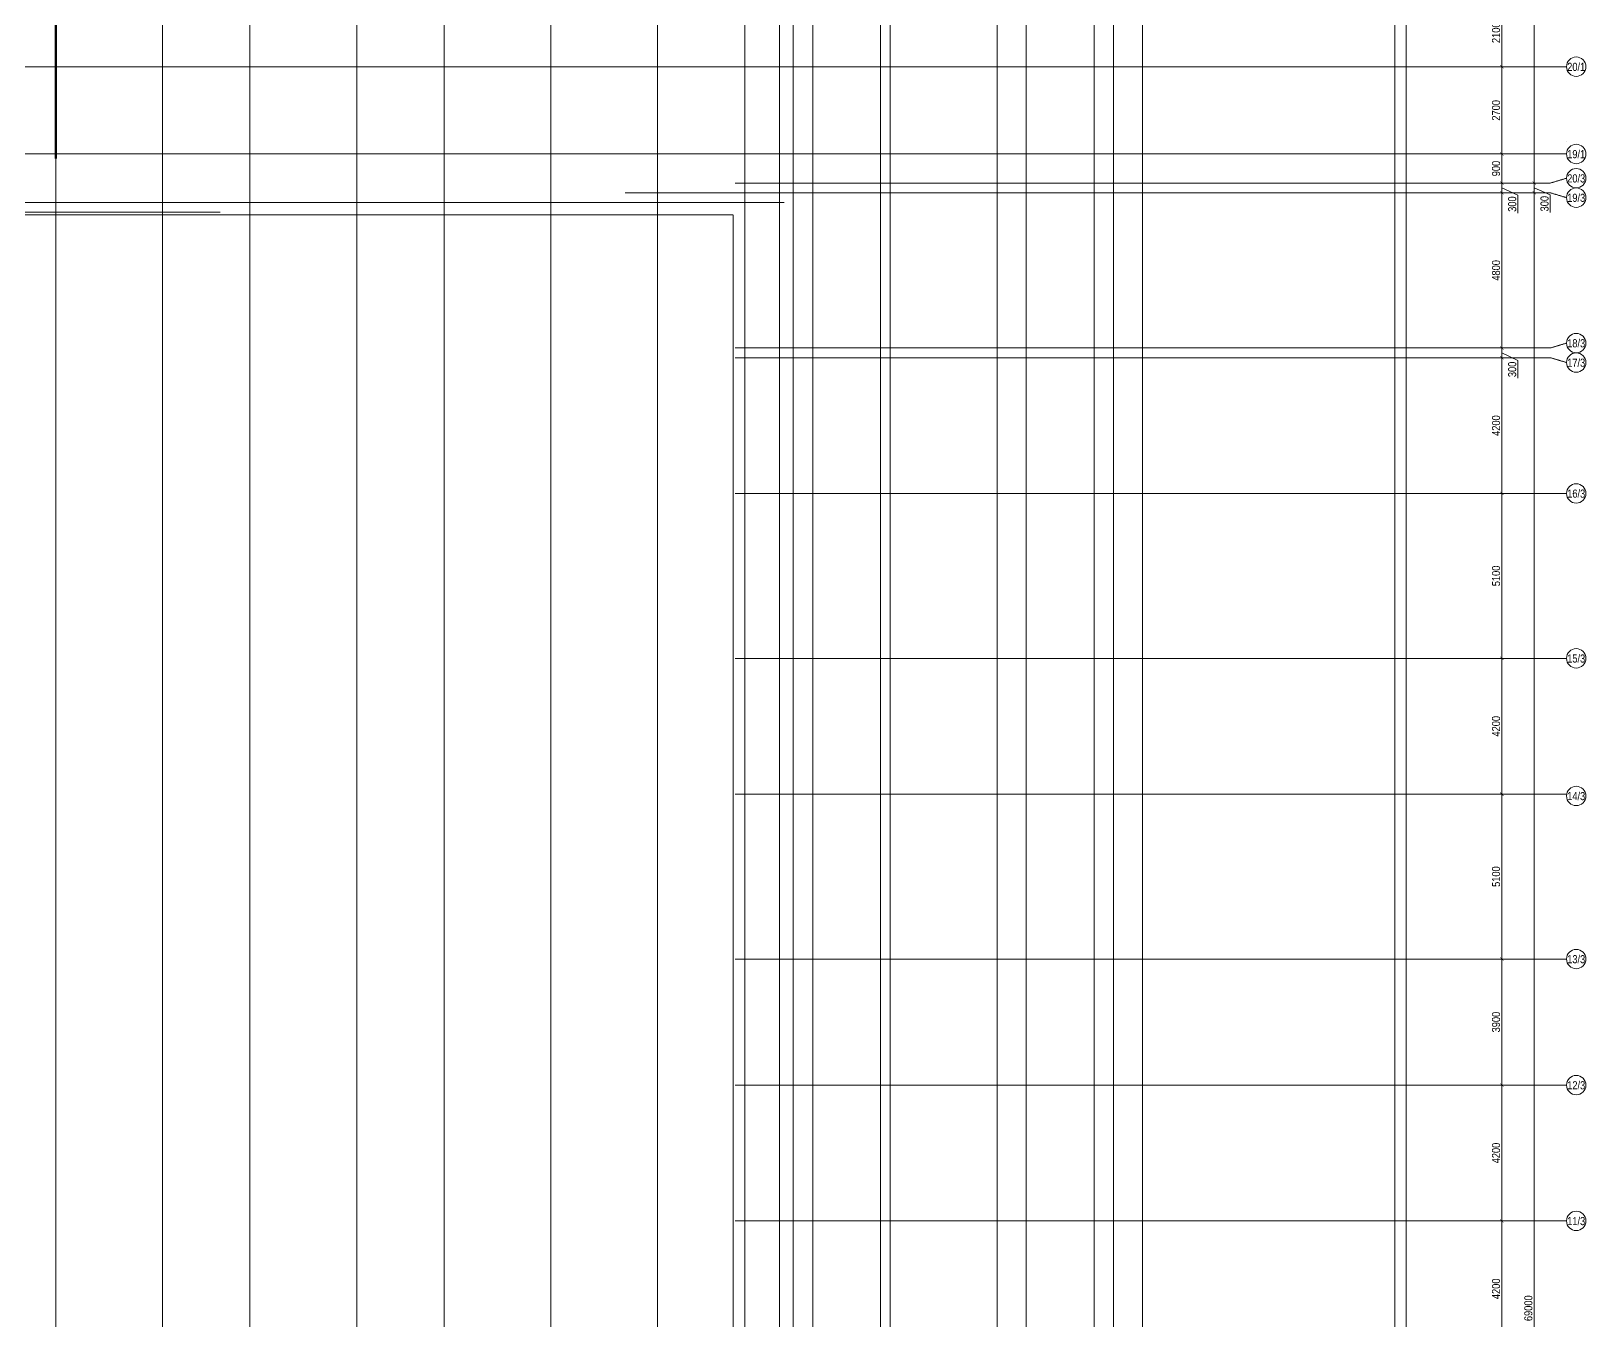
# Model space of a CAD drawing. Header units: millimetres. Extents: x -65509 to 912790, y 446 to 713294.
# Drawn here: x 181755 to 229833, y 591868 to 631762 of the extents above; entities that cross this region are included whole.
import ezdxf
from ezdxf.enums import TextEntityAlignment as Align

# ---------------------------------------------------------------- set-up
doc = ezdxf.new("R2010")
doc.units = ezdxf.units.MM
doc.linetypes.add('CENTER2', pattern=[28.575, 19.05, -3.175, 3.175, -3.175])
doc.linetypes.add('DASHED', pattern=[19.05, 12.7, -6.35])
doc.layers.get('Defpoints').update_dxf_attribs({"color": 250})
doc.layers.add('АР_Делит', color=250, linetype='Continuous', lineweight=0, plot=False)
for name, color, linetype, lineweight in [('АР_Разрезы марка', 7, 'Continuous', 13), ('РД_Оси_100', 250, 'Continuous', 0), ('РД_Оси_размер', 250, 'Continuous', 0)]:
    doc.layers.add(name, color=color, linetype=linetype, lineweight=lineweight)
doc.styles.add('style1', font='ARIALN.TTF')
doc.styles.add('ккк', font='isocpeur.ttf', dxfattribs={"width": 0.85, "oblique": 15})
doc.dimstyles.new('Dim100_ареал', dxfattribs={"dimscale": 100, "dimtxt": 2.5, "dimasz": 1, "dimexe": 1, "dimexo": 1, "dimgap": 0.5, "dimtad": 1, "dimzin": 12, "dimdsep": 46, "dimtxsty": 'style1', "dimblk": 'ARCHTICK', "dimcen": 1, "dimdle": 1, "dimclrd": 256, "dimclre": 256, "dimaunit": 1, "dimadec": 0, "dimazin": 3, "dimtfac": 1, "dimtmove": 1, "dimatfit": 3, "dimldrblk": 'OPEN30', "dimfxl": 4, "dimfxlon": 1, "dimtolj": 1, "dimtzin": 0, "dimlwd": 9, "dimlwe": 9, "dimarcsym": 0})

# ---------------------------------------------------------------- blocks, each defined once
blk = doc.blocks.new('A-iden')
at = {"linetype": 'Continuous', "lineweight": 5}
blk.add_circle((0, -4), 3, dxfattribs=at)
at = {"color": 0, "linetype": 'Continuous', "lineweight": 20, "style": 'ккк', "width": 0.85}
blk.add_attdef('ID', text='', height=8, dxfattribs=at).set_placement((0.31, -3.85), align=Align.MIDDLE_CENTER)
blk = doc.blocks.new('_ArchTick')
at = {"color": 0, "linetype": 'ByBlock', "const_width": 0.15}
blk.add_lwpolyline([(-0.5, -0.5), (0.5, 0.5)], dxfattribs=at)
blk = doc.blocks.new('*D243')
at = {"layer": 'Defpoints', "color": 0, "transparency": 16777216}
for p in [(116910, 69000), (118910, 69000), (116910, 0)]:
    blk.add_point(p, dxfattribs=at)
at = {"layer": 'РД_Оси_размер', "color": 0, "lineweight": 5, "transparency": 16777216}
for p, q in [((118710, 69000), (119010, 69000)), ((118910, -100), (118910, 69100)), ((118710, 0), (119010, 0))]:
    blk.add_line(p, q, dxfattribs=at)
at = {"layer": 'РД_Оси_размер', "color": 0, "lineweight": 5, "transparency": 16777216, "xscale": 100, "yscale": 100, "zscale": 100}
for p, rotation in [((118910, 69000), 90), ((118910, 0), 270)]:
    blk.add_blockref('_ArchTick', p, dxfattribs=dict(at, rotation=rotation))
at = {"layer": 'РД_Оси_размер', "color": 0, "transparency": 16777216, "insert": (118732, 34500), "char_height": 250, "attachment_point": 5, "rotation": 90, "style": 'style1'}
blk.add_mtext('\\A1;69000', dxfattribs=at)
blk = doc.blocks.new('_Open30')
at = {"color": 0, "linetype": 'ByBlock', "lineweight": -2}
for p, q in [((-1, 0.27), (0, 0)), ((0, 0), (-1, -0.27)), ((0, 0), (-1, 0))]:
    blk.add_line(p, q, dxfattribs=at)
blk = doc.blocks.new('*D244')
at = {"layer": 'Defpoints', "color": 0, "transparency": 16777216}
for p in [(116910, 69300), (118910, 69300), (116910, 69000)]:
    blk.add_point(p, dxfattribs=at)
at = {"layer": 'РД_Оси_размер', "color": 0, "lineweight": 5, "transparency": 16777216}
for p, q in [((118710, 69300), (119010, 69300)), ((118910, 68900), (118910, 69400)), ((118710, 69000), (119010, 69000)), ((118910, 69150), (119410, 68939)), ((119410, 68939), (119410, 68387))]:
    blk.add_line(p, q, dxfattribs=at)
at = {"layer": 'РД_Оси_размер', "color": 0, "lineweight": 5, "transparency": 16777216, "xscale": 100, "yscale": 100, "zscale": 100}
for p, rotation in [((118910, 69300), 90), ((118910, 69000), 270)]:
    blk.add_blockref('_ArchTick', p, dxfattribs=dict(at, rotation=rotation))
at = {"layer": 'РД_Оси_размер', "color": 0, "transparency": 16777216, "insert": (119232, 68663), "char_height": 250, "attachment_point": 5, "rotation": 90, "style": 'style1'}
blk.add_mtext('\\A1;300', dxfattribs=at)
blk = doc.blocks.new('*D353')
at = {"layer": 'Defpoints', "color": 0, "transparency": 16777216}
for p in [(116910, 37200), (117910, 37200), (116910, 33000)]:
    blk.add_point(p, dxfattribs=at)
at = {"layer": 'РД_Оси_размер', "color": 0, "lineweight": 5, "transparency": 16777216}
for p, q in [((117710, 37200), (118010, 37200)), ((117910, 32900), (117910, 37300)), ((117710, 33000), (118010, 33000))]:
    blk.add_line(p, q, dxfattribs=at)
at = {"layer": 'РД_Оси_размер', "color": 0, "lineweight": 5, "transparency": 16777216, "xscale": 100, "yscale": 100, "zscale": 100}
for p, rotation in [((117910, 37200), 90), ((117910, 33000), 270)]:
    blk.add_blockref('_ArchTick', p, dxfattribs=dict(at, rotation=rotation))
at = {"layer": 'РД_Оси_размер', "color": 0, "transparency": 16777216, "insert": (117732, 35100), "char_height": 250, "attachment_point": 5, "rotation": 90, "style": 'style1'}
blk.add_mtext('\\A1;4200', dxfattribs=at)
blk = doc.blocks.new('*D354')
at = {"layer": 'Defpoints', "color": 0, "transparency": 16777216}
for p in [(116910, 41400), (117910, 41400), (116910, 37200)]:
    blk.add_point(p, dxfattribs=at)
at = {"layer": 'РД_Оси_размер', "color": 0, "lineweight": 5, "transparency": 16777216}
for p, q in [((117710, 41400), (118010, 41400)), ((117910, 37100), (117910, 41500)), ((117710, 37200), (118010, 37200))]:
    blk.add_line(p, q, dxfattribs=at)
at = {"layer": 'РД_Оси_размер', "color": 0, "lineweight": 5, "transparency": 16777216, "xscale": 100, "yscale": 100, "zscale": 100}
for p, rotation in [((117910, 41400), 90), ((117910, 37200), 270)]:
    blk.add_blockref('_ArchTick', p, dxfattribs=dict(at, rotation=rotation))
at = {"layer": 'РД_Оси_размер', "color": 0, "transparency": 16777216, "insert": (117732, 39300), "char_height": 250, "attachment_point": 5, "rotation": 90, "style": 'style1'}
blk.add_mtext('\\A1;4200', dxfattribs=at)
blk = doc.blocks.new('*D355')
at = {"layer": 'Defpoints', "color": 0, "transparency": 16777216}
for p in [(116910, 45300), (117910, 45300), (116910, 41400)]:
    blk.add_point(p, dxfattribs=at)
at = {"layer": 'РД_Оси_размер', "color": 0, "lineweight": 5, "transparency": 16777216}
for p, q in [((117710, 45300), (118010, 45300)), ((117910, 41300), (117910, 45400)), ((117710, 41400), (118010, 41400))]:
    blk.add_line(p, q, dxfattribs=at)
at = {"layer": 'РД_Оси_размер', "color": 0, "lineweight": 5, "transparency": 16777216, "xscale": 100, "yscale": 100, "zscale": 100}
for p, rotation in [((117910, 45300), 90), ((117910, 41400), 270)]:
    blk.add_blockref('_ArchTick', p, dxfattribs=dict(at, rotation=rotation))
at = {"layer": 'РД_Оси_размер', "color": 0, "transparency": 16777216, "insert": (117732, 43350), "char_height": 250, "attachment_point": 5, "rotation": 90, "style": 'style1'}
blk.add_mtext('\\A1;3900', dxfattribs=at)
blk = doc.blocks.new('*D356')
at = {"layer": 'Defpoints', "color": 0, "transparency": 16777216}
for p in [(116910, 50400), (117910, 50400), (116910, 45300)]:
    blk.add_point(p, dxfattribs=at)
at = {"layer": 'РД_Оси_размер', "color": 0, "lineweight": 5, "transparency": 16777216}
for p, q in [((117910, 45200), (117910, 50500)), ((117710, 50400), (118010, 50400)), ((117710, 45300), (118010, 45300))]:
    blk.add_line(p, q, dxfattribs=at)
at = {"layer": 'РД_Оси_размер', "color": 0, "lineweight": 5, "transparency": 16777216, "xscale": 100, "yscale": 100, "zscale": 100}
for p, rotation in [((117910, 50400), 90), ((117910, 45300), 270)]:
    blk.add_blockref('_ArchTick', p, dxfattribs=dict(at, rotation=rotation))
at = {"layer": 'РД_Оси_размер', "color": 0, "transparency": 16777216, "insert": (117732, 47850), "char_height": 250, "attachment_point": 5, "rotation": 90, "style": 'style1'}
blk.add_mtext('\\A1;5100', dxfattribs=at)
blk = doc.blocks.new('*D357')
at = {"layer": 'Defpoints', "color": 0, "transparency": 16777216}
for p in [(116910, 54600), (117910, 54600), (116910, 50400)]:
    blk.add_point(p, dxfattribs=at)
at = {"layer": 'РД_Оси_размер', "color": 0, "lineweight": 5, "transparency": 16777216}
for p, q in [((117710, 54600), (118010, 54600)), ((117910, 50300), (117910, 54700)), ((117710, 50400), (118010, 50400))]:
    blk.add_line(p, q, dxfattribs=at)
at = {"layer": 'РД_Оси_размер', "color": 0, "lineweight": 5, "transparency": 16777216, "xscale": 100, "yscale": 100, "zscale": 100}
for p, rotation in [((117910, 54600), 90), ((117910, 50400), 270)]:
    blk.add_blockref('_ArchTick', p, dxfattribs=dict(at, rotation=rotation))
at = {"layer": 'РД_Оси_размер', "color": 0, "transparency": 16777216, "insert": (117732, 52500), "char_height": 250, "attachment_point": 5, "rotation": 90, "style": 'style1'}
blk.add_mtext('\\A1;4200', dxfattribs=at)
blk = doc.blocks.new('*D358')
at = {"layer": 'Defpoints', "color": 0, "transparency": 16777216}
for p in [(116910, 59700), (117910, 59700), (116910, 54600)]:
    blk.add_point(p, dxfattribs=at)
at = {"layer": 'РД_Оси_размер', "color": 0, "lineweight": 5, "transparency": 16777216}
for p, q in [((117710, 59700), (118010, 59700)), ((117910, 54500), (117910, 59800)), ((117710, 54600), (118010, 54600))]:
    blk.add_line(p, q, dxfattribs=at)
at = {"layer": 'РД_Оси_размер', "color": 0, "lineweight": 5, "transparency": 16777216, "xscale": 100, "yscale": 100, "zscale": 100}
for p, rotation in [((117910, 59700), 90), ((117910, 54600), 270)]:
    blk.add_blockref('_ArchTick', p, dxfattribs=dict(at, rotation=rotation))
at = {"layer": 'РД_Оси_размер', "color": 0, "transparency": 16777216, "insert": (117732, 57150), "char_height": 250, "attachment_point": 5, "rotation": 90, "style": 'style1'}
blk.add_mtext('\\A1;5100', dxfattribs=at)
blk = doc.blocks.new('*D359')
at = {"layer": 'Defpoints', "color": 0, "transparency": 16777216}
for p in [(116910, 63900), (117910, 63900), (116910, 59700)]:
    blk.add_point(p, dxfattribs=at)
at = {"layer": 'РД_Оси_размер', "color": 0, "lineweight": 5, "transparency": 16777216}
for p, q in [((117910, 59600), (117910, 64000)), ((117710, 63900), (118010, 63900)), ((117710, 59700), (118010, 59700))]:
    blk.add_line(p, q, dxfattribs=at)
at = {"layer": 'РД_Оси_размер', "color": 0, "lineweight": 5, "transparency": 16777216, "xscale": 100, "yscale": 100, "zscale": 100}
for p, rotation in [((117910, 63900), 90), ((117910, 59700), 270)]:
    blk.add_blockref('_ArchTick', p, dxfattribs=dict(at, rotation=rotation))
at = {"layer": 'РД_Оси_размер', "color": 0, "transparency": 16777216, "insert": (117732, 61800), "char_height": 250, "attachment_point": 5, "rotation": 90, "style": 'style1'}
blk.add_mtext('\\A1;4200', dxfattribs=at)
blk = doc.blocks.new('*D360')
at = {"layer": 'Defpoints', "color": 0, "transparency": 16777216}
for p in [(116910, 64200), (117910, 64200), (116910, 63900)]:
    blk.add_point(p, dxfattribs=at)
at = {"layer": 'РД_Оси_размер', "color": 0, "lineweight": 5, "transparency": 16777216}
for p, q in [((117710, 64200), (118010, 64200)), ((117910, 63800), (117910, 64300)), ((117910, 64050), (118410, 63814)), ((117710, 63900), (118010, 63900)), ((118410, 63814), (118410, 63262))]:
    blk.add_line(p, q, dxfattribs=at)
at = {"layer": 'РД_Оси_размер', "color": 0, "lineweight": 5, "transparency": 16777216, "xscale": 100, "yscale": 100, "zscale": 100}
for p, rotation in [((117910, 64200), 90), ((117910, 63900), 270)]:
    blk.add_blockref('_ArchTick', p, dxfattribs=dict(at, rotation=rotation))
at = {"layer": 'РД_Оси_размер', "color": 0, "transparency": 16777216, "insert": (118232, 63538), "char_height": 250, "attachment_point": 5, "rotation": 90, "style": 'style1'}
blk.add_mtext('\\A1;300', dxfattribs=at)
blk = doc.blocks.new('*D361')
at = {"layer": 'Defpoints', "color": 0, "transparency": 16777216}
for p in [(116910, 69000), (117910, 69000), (116910, 64200)]:
    blk.add_point(p, dxfattribs=at)
at = {"layer": 'РД_Оси_размер', "color": 0, "lineweight": 5, "transparency": 16777216}
for p, q in [((117710, 69000), (118010, 69000)), ((117910, 64100), (117910, 69100)), ((117710, 64200), (118010, 64200))]:
    blk.add_line(p, q, dxfattribs=at)
at = {"layer": 'РД_Оси_размер', "color": 0, "lineweight": 5, "transparency": 16777216, "xscale": 100, "yscale": 100, "zscale": 100}
for p, rotation in [((117910, 69000), 90), ((117910, 64200), 270)]:
    blk.add_blockref('_ArchTick', p, dxfattribs=dict(at, rotation=rotation))
at = {"layer": 'РД_Оси_размер', "color": 0, "transparency": 16777216, "insert": (117732, 66600), "char_height": 250, "attachment_point": 5, "rotation": 90, "style": 'style1'}
blk.add_mtext('\\A1;4800', dxfattribs=at)
blk = doc.blocks.new('*D362')
at = {"layer": 'Defpoints', "color": 0, "transparency": 16777216}
for p in [(116910, 69300), (117910, 69300), (116910, 69000)]:
    blk.add_point(p, dxfattribs=at)
at = {"layer": 'РД_Оси_размер', "color": 0, "lineweight": 5, "transparency": 16777216}
for p, q in [((117710, 69300), (118010, 69300)), ((117910, 68900), (117910, 69400)), ((117710, 69000), (118010, 69000)), ((117910, 69150), (118410, 68926)), ((118410, 68926), (118410, 68374))]:
    blk.add_line(p, q, dxfattribs=at)
at = {"layer": 'РД_Оси_размер', "color": 0, "lineweight": 5, "transparency": 16777216, "xscale": 100, "yscale": 100, "zscale": 100}
for p, rotation in [((117910, 69300), 90), ((117910, 69000), 270)]:
    blk.add_blockref('_ArchTick', p, dxfattribs=dict(at, rotation=rotation))
at = {"layer": 'РД_Оси_размер', "color": 0, "transparency": 16777216, "insert": (118232, 68650), "char_height": 250, "attachment_point": 5, "rotation": 90, "style": 'style1'}
blk.add_mtext('\\A1;300', dxfattribs=at)
blk = doc.blocks.new('*D363')
at = {"layer": 'Defpoints', "color": 0, "transparency": 16777216}
for p in [(116910, 70200), (117910, 70200), (116910, 69300)]:
    blk.add_point(p, dxfattribs=at)
at = {"layer": 'РД_Оси_размер', "color": 0, "lineweight": 5, "transparency": 16777216}
for p, q in [((117710, 70200), (118010, 70200)), ((117910, 69200), (117910, 70300)), ((117710, 69300), (118010, 69300))]:
    blk.add_line(p, q, dxfattribs=at)
at = {"layer": 'РД_Оси_размер', "color": 0, "lineweight": 5, "transparency": 16777216, "xscale": 100, "yscale": 100, "zscale": 100}
for p, rotation in [((117910, 70200), 90), ((117910, 69300), 270)]:
    blk.add_blockref('_ArchTick', p, dxfattribs=dict(at, rotation=rotation))
at = {"layer": 'РД_Оси_размер', "color": 0, "transparency": 16777216, "insert": (117732, 69750), "char_height": 250, "attachment_point": 5, "rotation": 90, "style": 'style1'}
blk.add_mtext('\\A1;900', dxfattribs=at)
blk = doc.blocks.new('*D364')
at = {"layer": 'Defpoints', "color": 0, "transparency": 16777216}
for p in [(116910, 72900), (117910, 72900), (116910, 70200)]:
    blk.add_point(p, dxfattribs=at)
at = {"layer": 'РД_Оси_размер', "color": 0, "lineweight": 5, "transparency": 16777216}
for p, q in [((117710, 72900), (118010, 72900)), ((117910, 70100), (117910, 73000)), ((117710, 70200), (118010, 70200))]:
    blk.add_line(p, q, dxfattribs=at)
at = {"layer": 'РД_Оси_размер', "color": 0, "lineweight": 5, "transparency": 16777216, "xscale": 100, "yscale": 100, "zscale": 100}
for p, rotation in [((117910, 72900), 90), ((117910, 70200), 270)]:
    blk.add_blockref('_ArchTick', p, dxfattribs=dict(at, rotation=rotation))
at = {"layer": 'РД_Оси_размер', "color": 0, "transparency": 16777216, "insert": (117732, 71550), "char_height": 250, "attachment_point": 5, "rotation": 90, "style": 'style1'}
blk.add_mtext('\\A1;2700', dxfattribs=at)
blk = doc.blocks.new('*D365')
at = {"layer": 'Defpoints', "color": 0, "transparency": 16777216}
for p in [(116910, 75000), (117910, 75000), (116910, 72900)]:
    blk.add_point(p, dxfattribs=at)
at = {"layer": 'РД_Оси_размер', "color": 0, "lineweight": 5, "transparency": 16777216}
for p, q in [((117910, 72800), (117910, 75100)), ((117710, 75000), (118010, 75000)), ((117710, 72900), (118010, 72900))]:
    blk.add_line(p, q, dxfattribs=at)
at = {"layer": 'РД_Оси_размер', "color": 0, "lineweight": 5, "transparency": 16777216, "xscale": 100, "yscale": 100, "zscale": 100}
for p, rotation in [((117910, 75000), 90), ((117910, 72900), 270)]:
    blk.add_blockref('_ArchTick', p, dxfattribs=dict(at, rotation=rotation))
at = {"layer": 'РД_Оси_размер', "color": 0, "transparency": 16777216, "insert": (117732, 73950), "char_height": 250, "attachment_point": 5, "rotation": 90, "style": 'style1'}
blk.add_mtext('\\A1;2100', dxfattribs=at)
blk = doc.blocks.new('*D225')
at = {"layer": 'Defpoints', "color": 0, "transparency": 16777216}
for p in [(114955, 100500), (118910, 100500), (116910, 69300)]:
    blk.add_point(p, dxfattribs=at)
at = {"layer": 'РД_Оси_размер', "color": 0, "lineweight": 5, "transparency": 16777216}
for p, q in [((118710, 100500), (119010, 100500)), ((118910, 69200), (118910, 100600)), ((118710, 69300), (119010, 69300))]:
    blk.add_line(p, q, dxfattribs=at)
at = {"layer": 'РД_Оси_размер', "color": 0, "lineweight": 5, "transparency": 16777216, "xscale": 100, "yscale": 100, "zscale": 100}
for p, rotation in [((118910, 100500), 90), ((118910, 69300), 270)]:
    blk.add_blockref('_ArchTick', p, dxfattribs=dict(at, rotation=rotation))
at = {"layer": 'РД_Оси_размер', "color": 0, "transparency": 16777216, "insert": (118732, 84900), "char_height": 250, "attachment_point": 5, "rotation": 90, "style": 'style1'}
blk.add_mtext('\\A1;31200', dxfattribs=at)
blk = doc.blocks.new('СОШ_2200_АР_ОСИ_М100_28.05.24')
at = {"layer": 'АР_Делит', "color": 5, "linetype": 'DASHED'}
blk.add_lwpolyline([(114955, 135155), (114955, -355), (93595.036, -355), (93595.036, 13855), (94145, 13855), (94145, 68320), (66055, 68320), (66055, 13857.73), (83455, 13857.73), (83455, -355), (45245, -355), (45245, 13145), (44695, 13145), (44695, 26755), (45245, 26755), (45245, 68320), (20455, 68320), (20455, 26755), (27955, 26755), (27955, 13145), (-355, 13145), (-355, 100855)], dxfattribs=at)
at = {"layer": 'РД_Оси_100', "linetype": 'CENTER2'}
for p, q in [((73200, -6155), (73200, 139938.679)), ((79200, -6155), (79200, 139938.679)), ((85200, -6155), (85200, 139938.679)), ((88500, -6155), (88500, 139938.679)), ((91800, -6155), (91800, 139938.679)), ((94500, -6155), (94500, 139938.679)), ((96000, -6155), (96000, 139938.679)), ((102300, -6155), (102300, 139938.679)), ((114600, -6155), (114600, 139938.679)), ((-5954.958, 72900), (95715.503, 72900)), ((89599.446, 72900), (119910, 72900)), ((90799.446, 69000), (117755, 69000)), ((119910, 59700), (94200, 59700)), ((119910, 54600), (94200, 54600)), ((119910, 50400), (94200, 50400)), ((119910, 45300), (94200, 45300)), ((119910, 41400), (94200, 41400)), ((119910, 37200), (94200, 37200))]:
    blk.add_line(p, q, dxfattribs=at)
for points in [[(76500, 139938.679), (76500, -6155)], [(82500, 139938.679), (82500, -6155)], [(96600, -6155), (96600, 139938.679)], [(98700, -6194.98), (98700, 139538.679), (98550, 139938.679)], [(99000, -6195.83), (99000, 139538.679), (99150, 139938.679)], [(103200, -6155), (103200, 139938.679)], [(105300, -6155), (105300, 139938.679)], [(105900, 139938.679), (105900, -6155)], [(106800, -6155), (106800, 139938.679)], [(119910, 70200), (-5954.958, 70200)], [(119907.516, 70586.836), (119910, 70586.416)], [(94200, 69300), (119410, 69300), (119910, 69450)], [(95715.503, 68700), (-5454.958, 68700), (-5954.958, 68850)], [(94200, 69000), (119410, 69000), (119910, 68850)], [(78274.959, 68400), (-5454.958, 68400), (-5954.958, 68250)], [(94200, 64200), (119410, 64200), (119910, 64350)], [(94200, 63900), (119410, 63900), (119910, 63750)]]:
    blk.add_lwpolyline(points, dxfattribs=at)
at = {"layer": 'РД_Оси_100', "color": 0}
ref = blk.add_blockref('A-iden', (120210, 73300), dxfattribs=dict(at, xscale=100, yscale=100, zscale=100))
ref.add_attrib('ID', '20/1', dxfattribs={"layer": '0', "linetype": 'Continuous', "height": 250, "style": 'style1'}).set_placement((120210, 72900), align=Align.MIDDLE)
ref = blk.add_blockref('A-iden', (120210, 70600), dxfattribs=dict(at, xscale=100, yscale=100, zscale=100))
ref.add_attrib('ID', '19/1', dxfattribs={"layer": '0', "linetype": 'Continuous', "height": 250, "style": 'style1'}).set_placement((120210, 70200), align=Align.MIDDLE)
ref = blk.add_blockref('A-iden', (120210, 69850), dxfattribs=dict(at, xscale=-100, yscale=100, zscale=100))
ref.add_attrib('ID', '20/3', dxfattribs={"layer": '0', "linetype": 'Continuous', "height": 250, "style": 'style1'}).set_placement((120210, 69450), align=Align.MIDDLE)
ref = blk.add_blockref('A-iden', (120210, 69250), dxfattribs=dict(at, xscale=-100, yscale=100, zscale=100))
ref.add_attrib('ID', '19/3', dxfattribs={"layer": '0', "linetype": 'Continuous', "height": 250, "style": 'style1'}).set_placement((120210, 68850), align=Align.MIDDLE)
ref = blk.add_blockref('A-iden', (120210, 64750), dxfattribs=dict(at, xscale=-100, yscale=100, zscale=100))
ref.add_attrib('ID', '18/3', dxfattribs={"layer": '0', "linetype": 'Continuous', "height": 250, "style": 'style1'}).set_placement((120210, 64350), align=Align.MIDDLE)
ref = blk.add_blockref('A-iden', (120210, 64150), dxfattribs=dict(at, xscale=-100, yscale=100, zscale=100))
ref.add_attrib('ID', '17/3', dxfattribs={"layer": '0', "linetype": 'Continuous', "height": 250, "style": 'style1'}).set_placement((120210, 63750), align=Align.MIDDLE)
ref = blk.add_blockref('A-iden', (120210, 60100), dxfattribs=dict(at, xscale=-100, yscale=100, zscale=100))
ref.add_attrib('ID', '16/3', dxfattribs={"layer": '0', "linetype": 'Continuous', "height": 250, "style": 'style1'}).set_placement((120210, 59700), align=Align.MIDDLE)
ref = blk.add_blockref('A-iden', (120210, 55000), dxfattribs=dict(at, xscale=-100, yscale=100, zscale=100))
ref.add_attrib('ID', '15/3', dxfattribs={"layer": '0', "linetype": 'Continuous', "height": 250, "style": 'style1'}).set_placement((120210, 54600), align=Align.MIDDLE)
ref = blk.add_blockref('A-iden', (120210, 50744.148), dxfattribs=dict(at, xscale=-100, yscale=100, zscale=100))
ref.add_attrib('ID', '14/3', dxfattribs={"layer": '0', "linetype": 'Continuous', "height": 250, "style": 'style1'}).set_placement((120210, 50344.148), align=Align.MIDDLE)
ref = blk.add_blockref('A-iden', (120210, 45700), dxfattribs=dict(at, xscale=-100, yscale=100, zscale=100))
ref.add_attrib('ID', '13/3', dxfattribs={"layer": '0', "linetype": 'Continuous', "height": 250, "style": 'style1'}).set_placement((120210, 45300), align=Align.MIDDLE)
ref = blk.add_blockref('A-iden', (120210, 41800), dxfattribs=dict(at, xscale=-100, yscale=100, zscale=100))
ref.add_attrib('ID', '12/3', dxfattribs={"layer": '0', "linetype": 'Continuous', "height": 250, "style": 'style1'}).set_placement((120210, 41400), align=Align.MIDDLE)
ref = blk.add_blockref('A-iden', (120210, 37600), dxfattribs=dict(at, xscale=-100, yscale=100, zscale=100))
ref.add_attrib('ID', '11/3', dxfattribs={"layer": '0', "linetype": 'Continuous', "height": 250, "style": 'style1'}).set_placement((120210, 37200), align=Align.MIDDLE)
at = {"layer": 'РД_Оси_размер'}
for base, p1, p2, picture, middle in [((118910, 100500), (116910, 69300), (114955, 100500), '*D225', (118732.357, 84900)), ((117910, 75000), (116910, 72900), (116910, 75000), '*D365', (117732.357, 73950)), ((117910, 72900), (116910, 70200), (116910, 72900), '*D364', (117732.357, 71550)), ((117910, 70200), (116910, 69300), (116910, 70200), '*D363', (117732.357, 69750)), ((118910, 69000), (116910, 0), (116910, 69000), '*D243', (118732.357, 34500)), ((117910, 69000), (116910, 64200), (116910, 69000), '*D361', (117732.357, 66600)), ((117910, 63900), (116910, 59700), (116910, 63900), '*D359', (117732.357, 61800)), ((117910, 59700), (116910, 54600), (116910, 59700), '*D358', (117732.357, 57150)), ((117910, 54600), (116910, 50400), (116910, 54600), '*D357', (117732.357, 52500)), ((117910, 50400), (116910, 45300), (116910, 50400), '*D356', (117732.357, 47850)), ((117910, 45300), (116910, 41400), (116910, 45300), '*D355', (117732.357, 43350)), ((117910, 41400), (116910, 37200), (116910, 41400), '*D354', (117732.357, 39300)), ((117910, 37200), (116910, 33000), (116910, 37200), '*D353', (117732.357, 35100))]:
    dim = blk.add_linear_dim(base=base, p1=p1, p2=p2, angle=90, dimstyle='Dim100_ареал', dxfattribs=at)
    dim.commit()
    dim.dimension.update_dxf_attribs({"geometry": picture, "text_midpoint": middle})
for base, p1, p2, picture, middle in [((118910, 69300), (116910, 69000), (116910, 69300), '*D244', (119410, 68889.275)), ((117910, 69300), (116910, 69000), (116910, 69300), '*D362', (118410, 68876.088)), ((117910, 64200), (116910, 63900), (116910, 64200), '*D360', (118410, 63764.388))]:
    dim = blk.add_linear_dim(base=base, p1=p1, p2=p2, angle=90, dimstyle='Dim100_ареал', dxfattribs=at)
    dim.commit()
    dim.dimension.update_dxf_attribs({"geometry": picture, "text_midpoint": middle, "dimtype": 128})

msp = doc.modelspace()

# ---------------------------------------------------------------- linework, layer by layer
at = {"color": 1, "lineweight": 53}
msp.add_lwpolyline([(182522.589, 696899.443), (182522.589, 627820.066)], dxfattribs=at)
at = {"layer": 'АР_Разрезы марка', "linetype": 'DASHED', "lineweight": 0}
msp.add_lwpolyline([(206909.669, 695365.157), (206909.669, 658397.331), (204896.697, 658397.331), (204896.697, 555791.08)], dxfattribs=at)

# ---------------------------------------------------------------- block references
at = {"layer": 'РД_Оси_100'}
msp.add_blockref('СОШ_2200_АР_ОСИ_М100_28.05.24', (109322.589, 557760.764), dxfattribs=at)

doc.saveas('drawing.dxf')
